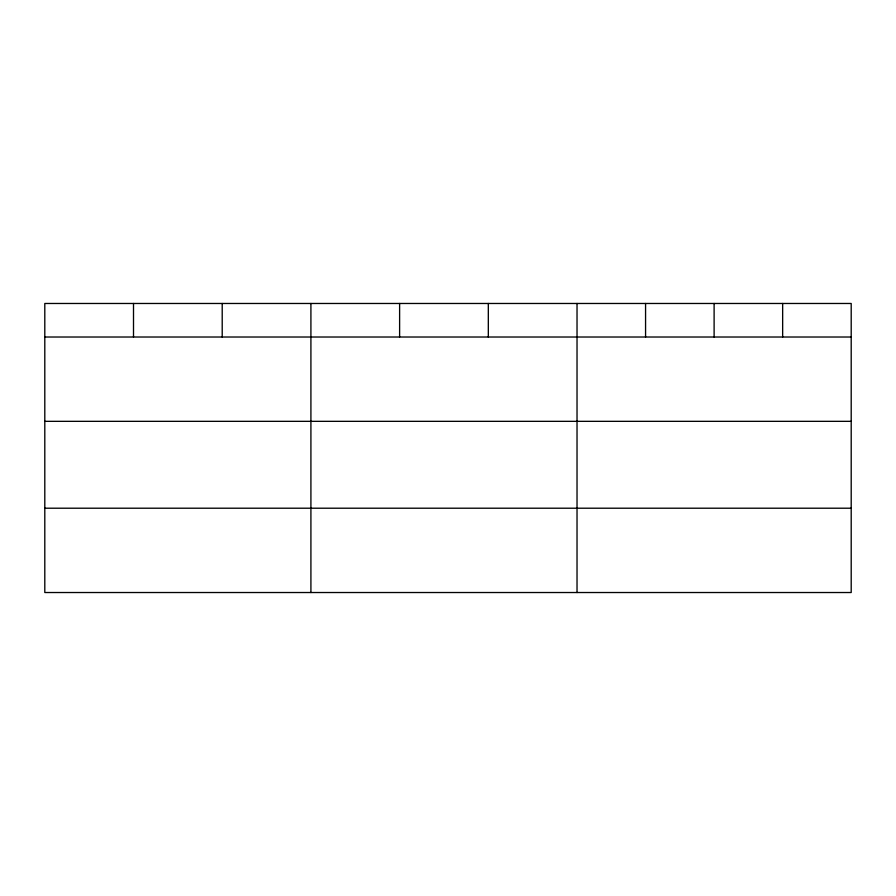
<?xml version="1.0" encoding="UTF-8"?>
<svg xmlns="http://www.w3.org/2000/svg" width="896" height="896" viewBox="0 0 896 896"><rect width="100%" height="100%" fill="white"/><g stroke="black" fill="none" stroke-linecap="round" stroke-linejoin="round"><path stroke-width="1.34" d="M851.2 421.333L851.2 303.475L44.8 303.475L44.8 592.525L851.2 592.525L851.2 421.333L44.8 421.333M44.8 337.019L851.2 337.019M44.8 508.211L851.2 508.211M782.656 303.475L782.656 337.019M714.112 303.475L714.112 337.019M645.568 303.475L645.568 337.019M577.024 303.475L577.024 592.525M488.32 303.475L488.32 337.019M399.616 303.475L399.616 337.019M310.912 303.475L310.912 592.525M222.208 303.475L222.208 337.019M133.504 303.475L133.504 337.019"/></g></svg>
